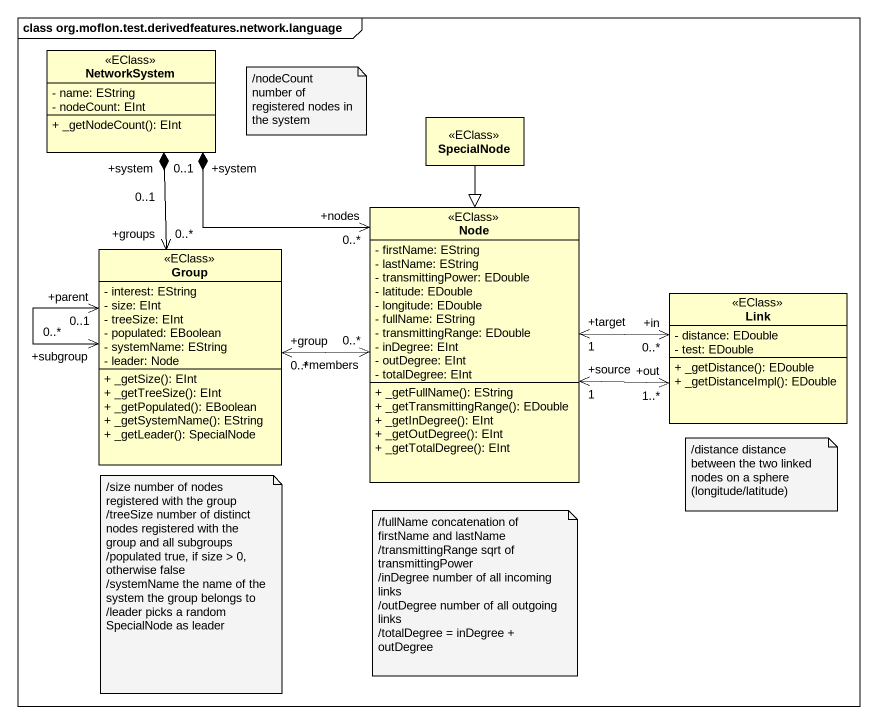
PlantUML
@startuml
mainframe class org.moflon.test.derivedfeatures.network.language
hide circle
hide empty members
skinparam classAttributeIconSize 0
class NetworkSystem <<EClass>> {
  - name: EString
  - nodeCount: EInt
  + _getNodeCount(): EInt
}
class SpecialNode <<EClass>>
class "Node" as Node_ <<EClass>> {
  - firstName: EString
  - lastName: EString
  - transmittingPower: EDouble
  - latitude: EDouble
  - longitude: EDouble
  - fullName: EString
  - transmittingRange: EDouble
  - inDegree: EInt
  - outDegree: EInt
  - totalDegree: EInt
  + _getFullName(): EString
  + _getTransmittingRange(): EDouble
  + _getInDegree(): EInt
  + _getOutDegree(): EInt
  + _getTotalDegree(): EInt
}
class "Group" as Group_ <<EClass>> {
  - interest: EString
  - size: EInt
  - treeSize: EInt
  - populated: EBoolean
  - systemName: EString
  - leader: Node
  + _getSize(): EInt
  + _getTreeSize(): EInt
  + _getPopulated(): EBoolean
  + _getSystemName(): EString
  + _getLeader(): SpecialNode
}
class Link <<EClass>> {
  - distance: EDouble
  - test: EDouble
  + _getDistance(): EDouble
  + _getDistanceImpl(): EDouble
}
NetworkSystem "+system\n0..1" *--> "+nodes\n0..*" Node_
NetworkSystem "+system\n0..1" *--> "+groups\n0..*" Group_
SpecialNode --|> Node_
Node_ "+target\n1" <-right-> "+in\n0..*" Link
Group_ "+group\n0..*" <-right-> "+members\n0..*" Node_
Group_ "+parent\n0..1" <--> "+subgroup\n0..*" Group_
Link "+out\n1..*" <-left-> "+source\n1" Node_
note as N1
  /nodeCount number of registered nodes in the system
end note
note as N2
  /distance distance between the two linked nodes on a sphere (longitude/latitude)
end note
note as N3
  /size number of nodes registered with the group
  /treeSize number of distinct nodes registered with the group and all subgroups
  /populated true, if size > 0, otherwise false
  /systemName the name of the system the group belongs to
  /leader picks a random SpecialNode as leader
end note
note as N4
  /fullName concatenation of firstName and lastName
  /transmittingRange sqrt of transmittingPower
  /inDegree number of all incoming links
  /outDegree number of all outgoing links
  /totalDegree = inDegree + outDegree
end note
@enduml
